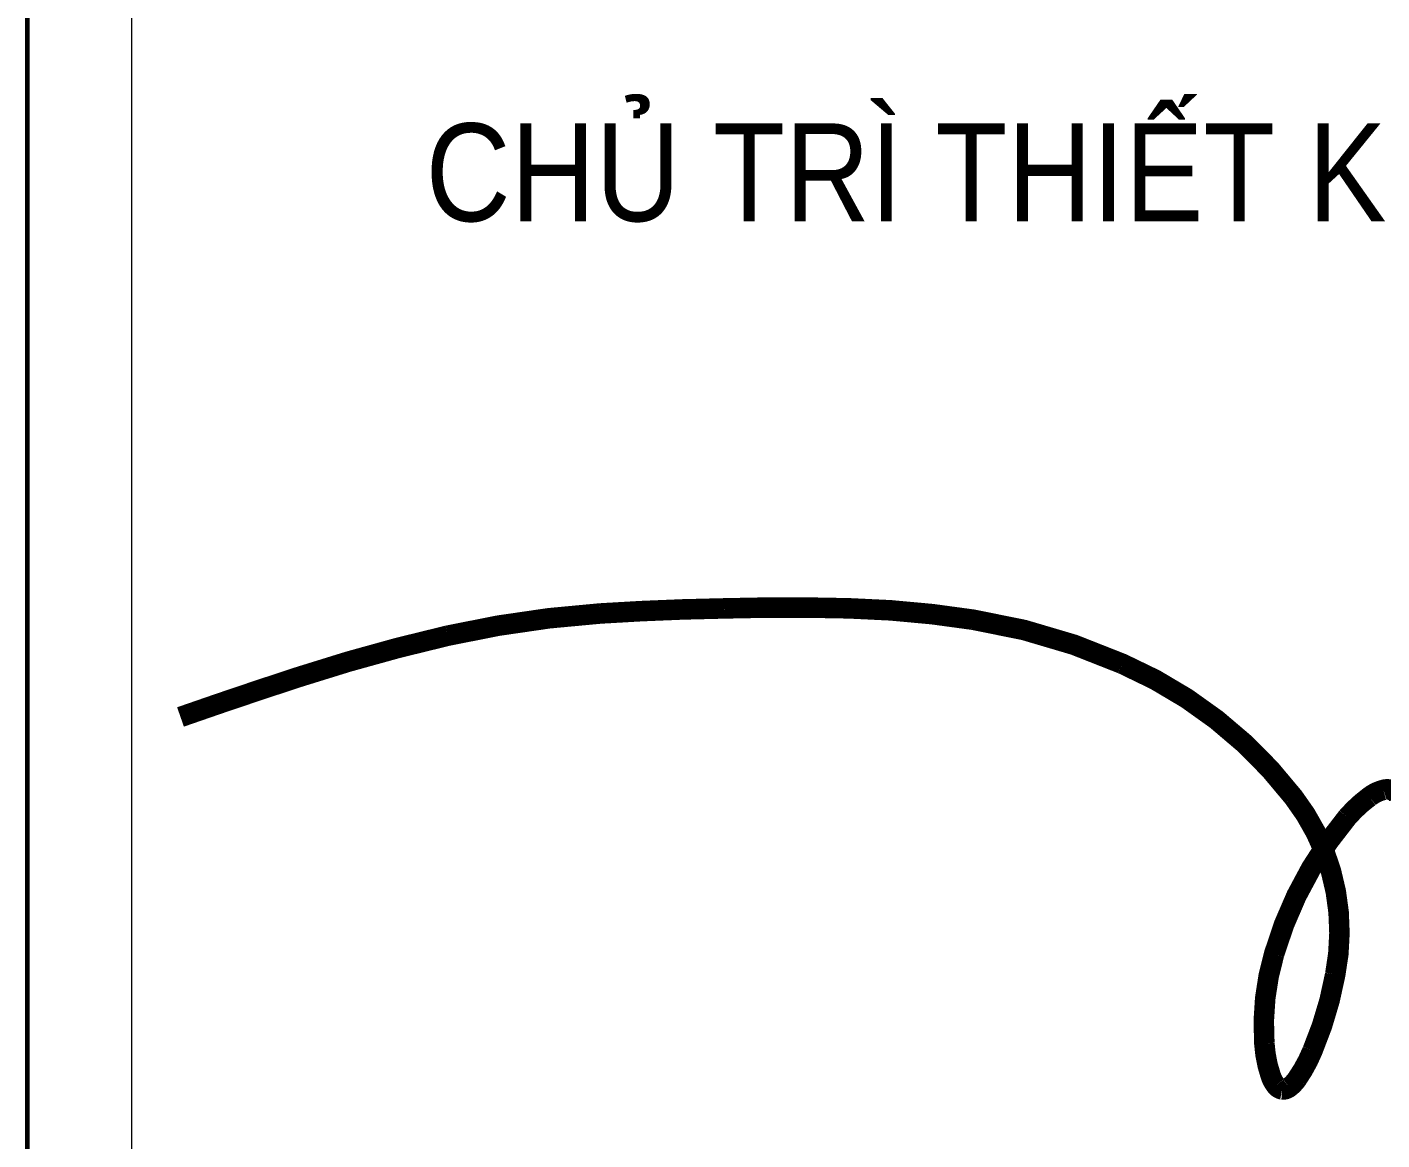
# Model space of a CAD drawing. Header units: millimetres. Extents: x -295047 to 29144, y -724756 to -246879.
# Drawn here: x -92864 to -91312, y -359003 to -357728 of the extents above; entities that cross this region are included whole.
import ezdxf
from ezdxf.enums import TextEntityAlignment as Align

# ---------------------------------------------------------------- set-up
doc = ezdxf.new("R2010")
doc.units = ezdxf.units.MM
doc.header["$MEASUREMENT"] = 0
for name, color, linetype, lineweight in [('Khungten_LCDI', 7, 'Continuous', 5), ('LC ISO', 153, 'Continuous', 13), ('LC Net thay', 7, 'Continuous', 25), ('LC Text1', 3, 'Continuous', 20)]:
    doc.layers.add(name, color=color, linetype=linetype, lineweight=lineweight)
doc.styles.add('Khungten', font='VHAVAN_1.TTF', dxfattribs={"width": 0.9, "height": 5000})
doc.styles.add('Title', font='VHBLACK_1.TTF', dxfattribs={"width": 0.8})

# ---------------------------------------------------------------- blocks, each defined once
blk = doc.blocks.new('lcdi KC')
at = {"layer": 'Khungten_LCDI', "color": 5, "lineweight": 60}
blk.add_line((36600, 14650), (36600, -14650), dxfattribs=at)
at = {"layer": 'Khungten_LCDI', "color": 9, "lineweight": 15}
blk.add_lwpolyline([(36750, -1521.9), (40450, -1521.9), (40450, -3535.5), (36750, -3535.5)], close=True, dxfattribs=at)
at = {"layer": 'LC ISO', "const_width": 29.4}
blk.add_lwpolyline([(36819.7, -2541.5, -0.005589), (36989.1, -2484.3, -0.022453), (37202.6, -2425.1, -0.038343), (37420.5, -2393.4, -0.012299), (37598.3, -2386.1, -0.014061), (37777.6, -2386, -0.032435), (37955.1, -2402.3, -0.065887), (38168.6, -2465.4, -0.127402), (38413.9, -2656.6, -0.217203), (38473.5, -2910.3, -0.056046), (38440.9, -3019.3, -0.054981), (38418.7, -3060, -0.074917), (38407.7, -3071.5, -0.192631), (38397.5, -3074.7, -0.190426), (38388.5, -3069, -0.079856), (38381.1, -3055.1, -0.067464), (38372, -3008.9, -0.089823), (38386, -2880.8, -0.10427), (38490.7, -2685.1, -0.05658), (38522.4, -2655.8, -0.102761), (38542.6, -2645.9, -0.411767), (38564.8, -2657.6, -0.072182)], format="xyb", dxfattribs=at)
at = {"color": 7, "style": 'Khungten', "width": 0.9}
blk.add_text('chñ tr× thiÕt kÕ - designed by', height=140, dxfattribs=at).set_placement((38565.6, -1831.8), align=Align.CENTER)
at = {"color": 7, "style": 'Khungten', "width": 0.8}
for tag, p in [('REVISION', (39498.8, -10746.3)), ('NGAYHT', (39546.1, -11609.4))]:
    blk.add_attdef(tag, text='', height=200, dxfattribs=at).set_placement(p, align=Align.CENTER)
at = {"layer": 'LC Text1', "style": 'Title', "width": 1.485915}
for tag, p, p2 in [('TENBANVE1', (36912.7, -8885.8), (40339.1, -8885.8)), ('TENBANVE2', (36912.7, -9562.5), (40339.1, -9562.5))]:
    blk.add_attdef(tag, text='', height=250, dxfattribs=at).set_placement(p, p2, align=Align.FIT)
at = {"layer": 'LC Text1', "style": 'Title', "width": 0.7}
blk.add_attdef('SOBANVE', text='', height=250, dxfattribs=at).set_placement((39562, -13896.2), align=Align.CENTER)

msp = doc.modelspace()

# ---------------------------------------------------------------- block references
at = {"layer": 'LC Net thay', "xscale": 0.8, "yscale": 0.8, "zscale": 0.8}
msp.add_blockref('lcdi KC', (-122144.2, -356485.3), dxfattribs=at)

doc.saveas('drawing.dxf')
